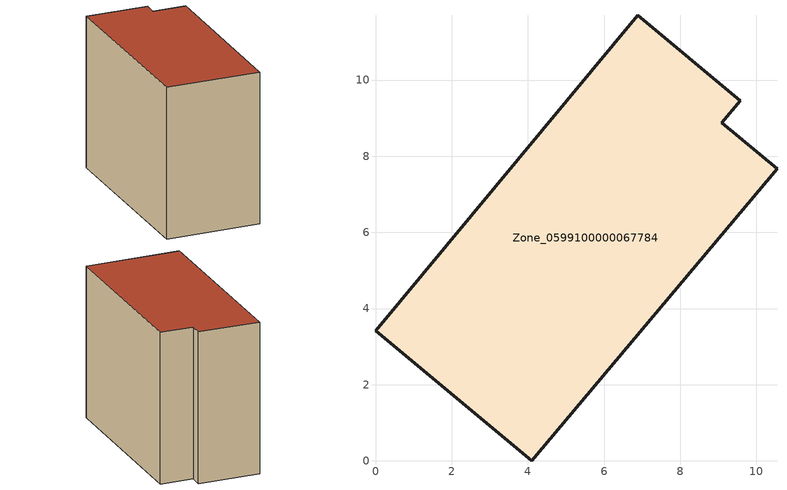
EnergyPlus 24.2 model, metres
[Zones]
Zone_0599100000067784
 floor ground (C_G): 0,3.42 6.88,11.71 9.58,9.45 9.09,8.88 10.54,7.67 4.1,0 z0
 wall outside (C_F): 4.1,0 10.54,7.67 9.09,8.88 9.58,9.45 6.88,11.71 0,3.42 4.1,0 z0:8.68
 roof outside (C_R): 6.88,11.71 0,3.42 4.1,0 10.54,7.67 9.09,8.88 9.58,9.45 z8.68
[BUILDING]
Pand.0599100000067784: North Axis=0; Terrain=City; Loads Convergence Tolerance Value=0.04; Temperature Convergence Tolerance Value=0.4; Solar Distribution=FullExterior; Maximum Number of Warmup Days=25; Minimum Number of Warmup Days=1
[Site:Location]
Rotterdam.The.Hague.AP_ZH_NLD Design_Conditions: Latitude=51.96; Longitude=4.45; Time Zone=1; Elevation=-4.5
[SITE:GROUNDTEMPERATURE:BUILDINGSURFACE]
18, 18, 18, 18, 18, 18, 18, 18, 18, 18, 18, 18
[MATERIAL] Thermal Absorptance=0.9; Solar Absorptance=0.7; Visible Absorptance=0.7
Name | Roughness | Thickness | Conductivity | Density | Specific Heat
G.TI.1946 | MediumSmooth | 0.15 | 1 | 540 | 1210
F.TI.1946 | Rough | 0.3 | 0.857143 | 1920 | 840
R.TI.1946 | MediumRough | 0.2 | 0.1 | 1500 | 1000
[CONSTRUCTION]
C_G: G.TI.1946
C_F: F.TI.1946
C_R: R.TI.1946
[ZONE]
Zone_0599100000067784: Type=1; Multiplier=1; Ceiling Height=Autocalculate; Volume=Autocalculate; Floor Area=autocalculate; Part of Total Floor Area=Yes
[ZONEINFILTRATION:DESIGNFLOWRATE]
Infil_Zone_0599100000067784: Zone or ZoneList or Space or SpaceList=Zone_0599100000067784; Schedule=AlwaysOn; Design Flow Rate Calculation Method=Flow/Area; Flow Rate per Floor Area=0.003; Constant Term Coefficient=1; Temperature Term Coefficient=0; Velocity Term Coefficient=0; Velocity Squared Term Coefficient=0
[HVACTEMPLATE:ZONE:IDEALLOADSAIRSYSTEM]
Zone_0599100000067784: Maximum Heating Supply Air Temperature=50; Minimum Cooling Supply Air Temperature=13; Maximum Heating Supply Air Humidity Ratio=0.0156; Minimum Cooling Supply Air Humidity Ratio=0.0077; Heating Limit=NoLimit; Cooling Limit=NoLimit; Dehumidification Control Type=ConstantSensibleHeatRatio; Cooling Sensible Heat Ratio=0.7; Dehumidification Setpoint=60; Humidification Control Type=None; Humidification Setpoint=30; Outdoor Air Method=None; Outdoor Air Flow Rate per Person=0.00944; Outdoor Air Flow Rate per Zone Floor Area=0; Outdoor Air Flow Rate per Zone=0; Demand Controlled Ventilation Type=None; Outdoor Air Economizer Type=NoEconomizer; Heat Recovery Type=None; Sensible Heat Recovery Effectiveness=0.7; Latent Heat Recovery Effectiveness=0.65
[ZONECONTROL:THERMOSTAT]
ThermostatControl_Zone_0599100000067784: Zone or ZoneList=Zone_0599100000067784; Control Type Schedule=DualSetpointControlType; Control 1=Thermostat_Zone_0599100000067784; Temperature Difference Between Cutout And Setpoint=0
[THERMOSTATSETPOINT:DUALSETPOINT]
Thermostat_Zone_0599100000067784: Heating Setpoint Temperature Schedule=HeatingSetpoint_Zone_0599100000067784; Cooling Setpoint Temperature Schedule=CoolingSetpoint_Zone_0599100000067784
[SCHEDULE:COMPACT]
HeatingSetpoint_Zone_0599100000067784: Through: 12/31, For: AllDays, Until: 24:00, 21
CoolingSetpoint_Zone_0599100000067784: Through: 12/31, For: AllDays, Until: 24:00, 24
DualSetpointControlType: Through: 12/31, For: AllDays, Until: 24:00, 4
AlwaysOn: Through: 12/31, For: AllDays, Until: 24:00, 1
